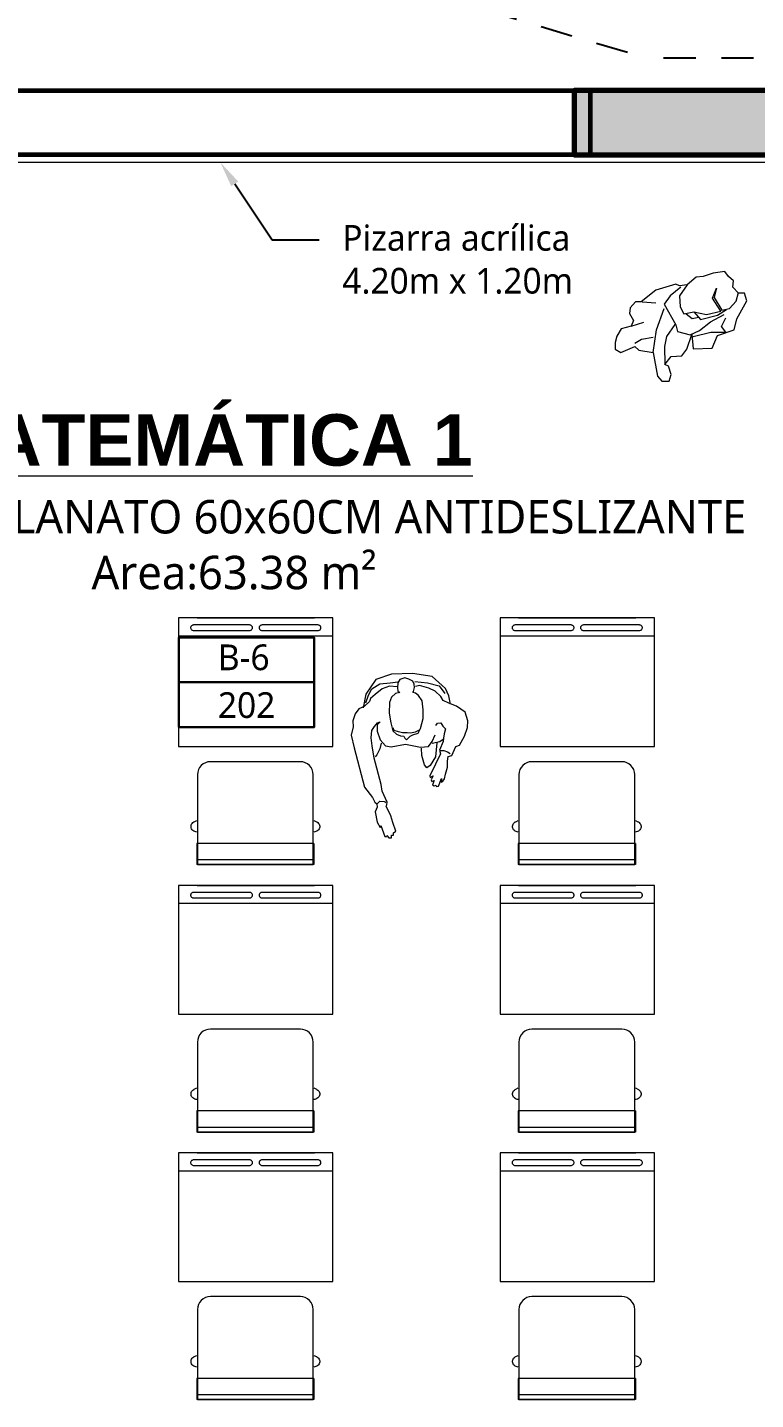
# Model space of a CAD drawing. Header units: metres. Extents: x 28 to 148, y 23 to 113.
# Drawn here: x 41.11 to 43.94, y 47.59 to 52.92 of the extents above; entities that cross this region are included whole.
import ezdxf
from ezdxf import colors
from ezdxf.entities.mleader import LeaderData, LeaderLine
from ezdxf.math import Vec2, Vec3

# ---------------------------------------------------------------- set-up
doc = ezdxf.new("R2010")
doc.units = ezdxf.units.M
doc.linetypes.add('HIDDEN2', pattern=[0.1875, 0.125, -0.0625])
for name, color, linetype, lineweight in [('COLUMNAS 50', 32, 'Continuous', 70), ('Equipamiento SR', 23, 'Continuous', 0), ('GRAFO 0 BLANCO', 7, 'Continuous', 0), ('letras sr', 7, 'Continuous', 5), ('MOBILIARIO_Pen_No__1', 7, 'Continuous', 13), ('Muros el', 144, 'Continuous', 60), ('PERSONAS', 8, 'Continuous', 0), ('Structural - Bearing_Pen_No__20', 1, 'Continuous', 0), ('Vanos', 140, 'Continuous', 5)]:
    doc.layers.add(name, color=color, linetype=linetype, lineweight=lineweight)
doc.layers.add('Mobiliario', color=7, linetype='Continuous', lineweight=0, true_color=0x7f7f7f)
doc.styles.add('Generales', font='trebuc.ttf', dxfattribs={"height": 0.1})
doc.styles.add('Santa Rosa 1 50', font='trebuc.ttf')

# ---------------------------------------------------------------- blocks, each defined once
blk = doc.blocks.new('Picture 18')
at = {"layer": 'Equipamiento SR', "linetype": 'Continuous'}
for p, q in [((0.075, 0), (0, 0)), ((0, 0), (0, -0.05)), ((4.125, 0), (0.075, 0)), ((0.075, 0), (0.075, -0.03)), ((0.075, -0.05), (0.075, 0)), ((4.125, -0.03), (4.125, 0)), ((4.2, 0), (4.125, 0)), ((4.125, 0), (4.125, -0.05)), ((4.2, -0.05), (4.2, 0)), ((0, -0.05), (0.075, -0.05)), ((0.075, -0.03), (4.125, -0.03)), ((4.125, -0.05), (4.2, -0.05))]:
    blk.add_line(p, q, dxfattribs=at)
blk = doc.blocks.new('School Desk 2')
at = {"layer": 'Equipamiento SR', "linetype": 'Continuous'}
for p, q in [((0.1995, 0.3017), (0.6995, 0.3017)), ((0.1995, -0.2983), (0.1995, 0.3017)), ((0.629, 0.3017), (0.629, -0.2983)), ((0.6995, 0.3017), (0.6995, -0.2983)), ((-0.241, 0.228), (-0.2591, 0.228)), ((-0.2591, 0.228), (-0.2591, -0.228)), ((-0.1767, 0.228), (-0.241, 0.228)), ((-0.241, 0.228), (-0.241, -0.228)), ((-0.1767, 0.228), (-0.1767, -0.228)), ((-0.1322, 0.2314), (-0.1327, 0.228)), ((-0.1309, 0.2356), (-0.1322, 0.2314)), ((-0.129, 0.2394), (-0.1309, 0.2356)), ((-0.1265, 0.2428), (-0.129, 0.2394)), ((-0.1236, 0.2457), (-0.1265, 0.2428)), ((-0.1203, 0.2479), (-0.1236, 0.2457)), ((-0.1168, 0.2494), (-0.1203, 0.2479)), ((-0.113, 0.2502), (-0.1168, 0.2494)), ((-0.1092, 0.2502), (-0.113, 0.2502)), ((-0.1055, 0.2494), (-0.1092, 0.2502)), ((-0.1019, 0.2479), (-0.1055, 0.2494)), ((-0.0987, 0.2457), (-0.1019, 0.2479)), ((-0.0957, 0.2428), (-0.0987, 0.2457)), ((-0.0933, 0.2394), (-0.0957, 0.2428)), ((-0.0924, 0.2375), (-0.0933, 0.2394)), ((-0.0876, 0.228), (-0.0924, 0.2375)), ((0.6507, 0.2435), (0.651, 0.2457)), ((0.6507, 0.2424), (0.6507, 0.2435)), ((0.6507, 0.027), (0.6507, 0.2424)), ((0.651, 0.2457), (0.6517, 0.2477)), ((0.6517, 0.2477), (0.6526, 0.2497)), ((0.6526, 0.2497), (0.6539, 0.2514)), ((0.6539, 0.2514), (0.6553, 0.2528)), ((0.6553, 0.2528), (0.657, 0.2539)), ((0.657, 0.2539), (0.6587, 0.2546)), ((0.6587, 0.2546), (0.6606, 0.255)), ((0.6606, 0.255), (0.6625, 0.255)), ((0.6625, 0.255), (0.6644, 0.2546)), ((0.6644, 0.2546), (0.6662, 0.2539)), ((0.6662, 0.2539), (0.6678, 0.2528)), ((0.6678, 0.2528), (0.6693, 0.2514)), ((0.6693, 0.2514), (0.6705, 0.2497)), ((0.6705, 0.2497), (0.6714, 0.2477)), ((0.6714, 0.2477), (0.6721, 0.2457)), ((0.6721, 0.2457), (0.6724, 0.2435)), ((0.6724, 0.2435), (0.6724, 0.2424)), ((0.6724, 0.2424), (0.6724, 0.027)), ((0.6995, -0.2263), (0.6995, 0.2297)), ((0.6507, 0.0259), (0.6507, 0.027)), ((0.651, 0.0238), (0.6507, 0.0259)), ((0.6517, 0.0217), (0.651, 0.0238)), ((0.6526, 0.0198), (0.6517, 0.0217)), ((0.6539, 0.0181), (0.6526, 0.0198)), ((0.6553, 0.0166), (0.6539, 0.0181)), ((0.657, 0.0155), (0.6553, 0.0166)), ((0.6587, 0.0148), (0.657, 0.0155)), ((0.6606, 0.0144), (0.6587, 0.0148)), ((0.6625, 0.0144), (0.6606, 0.0144)), ((0.6644, 0.0148), (0.6625, 0.0144)), ((0.6662, 0.0155), (0.6644, 0.0148)), ((0.6678, 0.0166), (0.6662, 0.0155)), ((0.6693, 0.0181), (0.6678, 0.0166)), ((0.6705, 0.0198), (0.6693, 0.0181)), ((0.6714, 0.0217), (0.6705, 0.0198)), ((0.6721, 0.0238), (0.6714, 0.0217)), ((0.6724, 0.0259), (0.6721, 0.0238)), ((0.6724, 0.027), (0.6724, 0.0259)), ((0.6507, -0.0225), (0.651, -0.0203)), ((0.6507, -0.0236), (0.6507, -0.0225)), ((0.6507, -0.2389), (0.6507, -0.0236)), ((0.651, -0.0203), (0.6517, -0.0182)), ((0.6517, -0.0182), (0.6526, -0.0163)), ((0.6526, -0.0163), (0.6539, -0.0146)), ((0.6539, -0.0146), (0.6553, -0.0132)), ((0.6553, -0.0132), (0.657, -0.0121)), ((0.657, -0.0121), (0.6587, -0.0113)), ((0.6587, -0.0113), (0.6606, -0.0109)), ((0.6606, -0.0109), (0.6625, -0.0109)), ((0.6625, -0.0109), (0.6644, -0.0113)), ((0.6644, -0.0113), (0.6662, -0.0121)), ((0.6662, -0.0121), (0.6678, -0.0132)), ((0.6678, -0.0132), (0.6693, -0.0146)), ((0.6693, -0.0146), (0.6705, -0.0163)), ((0.6705, -0.0163), (0.6714, -0.0182)), ((0.6714, -0.0182), (0.6721, -0.0203)), ((0.6721, -0.0203), (0.6724, -0.0225)), ((0.6724, -0.0225), (0.6724, -0.0236)), ((0.6724, -0.0236), (0.6724, -0.2389)), ((-0.241, -0.228), (-0.2591, -0.228)), ((-0.1767, -0.228), (-0.241, -0.228)), ((-0.1327, -0.228), (-0.1322, -0.2314)), ((-0.1322, -0.2314), (-0.1309, -0.2356)), ((-0.1309, -0.2356), (-0.129, -0.2394)), ((-0.129, -0.2394), (-0.1265, -0.2428)), ((-0.1265, -0.2428), (-0.1236, -0.2457)), ((-0.1236, -0.2457), (-0.1203, -0.2479)), ((-0.1203, -0.2479), (-0.1168, -0.2494)), ((-0.1168, -0.2494), (-0.113, -0.2502)), ((-0.113, -0.2502), (-0.1092, -0.2502)), ((-0.1092, -0.2502), (-0.1055, -0.2494)), ((-0.1055, -0.2494), (-0.1019, -0.2479)), ((-0.1019, -0.2479), (-0.0987, -0.2457)), ((-0.0987, -0.2457), (-0.0957, -0.2428)), ((-0.0957, -0.2428), (-0.0933, -0.2394)), ((-0.0933, -0.2394), (-0.0924, -0.2375)), ((-0.0924, -0.2375), (-0.0876, -0.228)), ((0.6507, -0.24), (0.6507, -0.2389)), ((0.651, -0.2422), (0.6507, -0.24)), ((0.6517, -0.2443), (0.651, -0.2422)), ((0.6526, -0.2462), (0.6517, -0.2443)), ((0.6539, -0.2479), (0.6526, -0.2462)), ((0.6553, -0.2493), (0.6539, -0.2479)), ((0.657, -0.2505), (0.6553, -0.2493)), ((0.6587, -0.2512), (0.657, -0.2505)), ((0.6606, -0.2516), (0.6587, -0.2512)), ((0.6625, -0.2516), (0.6606, -0.2516)), ((0.6644, -0.2512), (0.6625, -0.2516)), ((0.6662, -0.2505), (0.6644, -0.2512)), ((0.6678, -0.2493), (0.6662, -0.2505)), ((0.6693, -0.2479), (0.6678, -0.2493)), ((0.6705, -0.2462), (0.6693, -0.2479)), ((0.6714, -0.2443), (0.6705, -0.2462)), ((0.6721, -0.2422), (0.6714, -0.2443)), ((0.6724, -0.24), (0.6721, -0.2422)), ((0.6724, -0.2389), (0.6724, -0.24)), ((0.6995, -0.2983), (0.1995, -0.2983)), ((0.629, -0.2833), (0.6295, -0.2833))]:
    blk.add_line(p, q, dxfattribs=at)
blk.add_lwpolyline([(-0.2591, 0.225), (0.0909, 0.225, -0.414214), (0.1409, 0.175), (0.1409, -0.175, -0.414214), (0.0909, -0.225), (-0.2591, -0.225), (-0.2591, 0.225)], format="xyb", dxfattribs=at)
blk = doc.blocks.new('A$C0C99268F')
at = {"color": 0, "linetype": 'ByBlock'}
for points in [[(0.2019, 0.3292), (0.1927, 0.3357), (0.1914, 0.3487), (0.2045, 0.3565), (0.2149, 0.3669), (0.2344, 0.3617), (0.2513, 0.3591), (0.2644, 0.3578), (0.2982, 0.3435), (0.3113, 0.3474), (0.3516, 0.3279), (0.3972, 0.3058), (0.4037, 0.3071), (0.3972, 0.3188), (0.4128, 0.311), (0.4193, 0.3136), (0.4154, 0.3227), (0.4324, 0.3162), (0.4363, 0.3227), (0.4337, 0.3292), (0.4389, 0.3305), (0.4376, 0.3396), (0.4076, 0.3513), (0.4219, 0.35), (0.418, 0.3565), (0.4089, 0.363), (0.3907, 0.3669), (0.3633, 0.3747), (0.3399, 0.3747), (0.3217, 0.3773), (0.3178, 0.3917), (0.2839, 0.4073), (0.2787, 0.4203), (0.2435, 0.4398), (0.2097, 0.4515), (0.1836, 0.4528), (0.1498, 0.4424), (0.1263, 0.4099), (0.1146, 0.38), (0.1042, 0.3578), (0.0886, 0.3487), (0.0677, 0.3266), (0.056, 0.3019), (0.0469, 0.2654), (0.0508, 0.2498)], [(0.1185, 0.3865), (0.086, 0.38), (0.0573, 0.3669), (0.0117, 0.3149), (0, 0.2381), (0.0026, 0.1561), (0.0234, 0.095), (0.0794, 0.0573), (0.1328, 0.0468)], [(0.2995, 0.3474), (0.2995, 0.3604), (0.3047, 0.3747), (0.3099, 0.3852)], [(0.0313, 0.2472), (0.0365, 0.2967), (0.0482, 0.3422), (0.0768, 0.3643)], [(0.0521, 0.1783), (0.0495, 0.1483), (0.0586, 0.1197), (0.0807, 0.0924), (0.0964, 0.0742), (0.1081, 0.0703), (0.1276, 0.0507), (0.1367, 0.0299), (0.1563, 0.0156), (0.1836, 0.0065), (0.2071, 0.0078), (0.2396, 0), (0.2891, 0.0117), (0.4415, 0.052), (0.4819, 0.082), (0.5001, 0.0911), (0.5066, 0.0989), (0.5196, 0.1002), (0.5366, 0.0924), (0.5769, 0.1002), (0.5978, 0.1119), (0.5899, 0.1145), (0.6329, 0.1301), (0.6342, 0.1353), (0.629, 0.1379), (0.6381, 0.1457), (0.6381, 0.1561), (0.6277, 0.1561), (0.6277, 0.164), (0.6186, 0.164), (0.6121, 0.1731), (0.5782, 0.1613), (0.5522, 0.1535), (0.5157, 0.1353), (0.5105, 0.1379), (0.5001, 0.1392), (0.4571, 0.1197), (0.4311, 0.1158), (0.3282, 0.0885), (0.2813, 0.0807), (0.25, 0.0768), (0.2214, 0.0794), (0.2058, 0.0898), (0.1914, 0.1015), (0.1875, 0.1119), (0.1993, 0.1002), (0.224, 0.1002), (0.2579, 0.1119), (0.2813, 0.1327), (0.2852, 0.1548), (0.2748, 0.2108), (0.2865, 0.2693), (0.2839, 0.3006), (0.2644, 0.3149), (0.2383, 0.3266)], [(0.2709, 0.3149), (0.2644, 0.3448), (0.2553, 0.3578)], [(0.2696, 0.3331), (0.323, 0.3279), (0.3568, 0.3071), (0.3659, 0.2941), (0.3542, 0.285), (0.3178, 0.2746), (0.2904, 0.2733)], [(0.2201, 0.2641), (0.2279, 0.2485), (0.2318, 0.2316), (0.2305, 0.2173), (0.2305, 0.1991), (0.2266, 0.1835), (0.2214, 0.1666), (0.211, 0.1627)], [(0.1133, 0.0573), (0.0833, 0.0677), (0.0586, 0.0794), (0.0404, 0.1106), (0.0365, 0.1509), (0.0326, 0.1809)], [(0.2709, 0.1158), (0.293, 0.1106), (0.3152, 0.0989), (0.323, 0.0924)], [(0.5053, 0.1015), (0.4962, 0.1106), (0.4975, 0.1288), (0.5027, 0.1327)]]:
    blk.add_lwpolyline(points, dxfattribs=at)
blk.add_lwpolyline([(0.2579, 0.2147), (0.2513, 0.2212), (0.2435, 0.229), (0.2383, 0.2394), (0.2318, 0.2602), (0.2136, 0.2693), (0.1745, 0.2798), (0.1406, 0.2798), (0.1055, 0.2759), (0.0846, 0.2615), (0.0755, 0.2498), (0.0729, 0.2394), (0.069, 0.242), (0.0534, 0.2459), (0.0417, 0.2446), (0.03, 0.2394), (0.0221, 0.2238), (0.0169, 0.2082), (0.0234, 0.1887), (0.0365, 0.1809), (0.0547, 0.1796), (0.0677, 0.1809), (0.0729, 0.1887), (0.0768, 0.1718), (0.0912, 0.1561), (0.112, 0.1483), (0.1537, 0.147), (0.1914, 0.1535), (0.2227, 0.1613), (0.2357, 0.1757), (0.2422, 0.1913), (0.2435, 0.2043), (0.2513, 0.2082)], close=True, dxfattribs=at)
blk = doc.blocks.new('A$C7148350E')
at = {"rotation": 270}
blk.add_blockref('A$C0C99268F', (0, 0.6381), dxfattribs=at)
blk = doc.blocks.new('A$C3C3047C9')
at = {"true_color": 0x939598}
h = blk.add_hatch(color=252, dxfattribs=at)
h.dxf.hatch_style = 1
h.paths.add_polyline_path([(1.9, 0), (2.25, 0), (2.25, 0.7), (0, 0.7), (0, 0.45), (1.9, 0.45)])
h.paths.add_polyline_path([(2.0663, 0.575, -1), (2.0837, 0.575, -1)], flags=16)
at = {"layer": 'COLUMNAS 50', "linetype": 'Continuous'}
blk.add_lwpolyline([(2.25, 0.7), (0, 0.7), (0, 0.45), (1.9, 0.45), (1.9, 0), (2.25, 0)], close=True, dxfattribs=at)
at = {"layer": 'Structural - Bearing_Pen_No__20', "linetype": 'Continuous'}
for p, q in [((2.075, 0.62), (2.075, 0.8)), ((2.005, 0.575), (1.825, 0.575)), ((2.145, 0.575), (2.325, 0.575)), ((2.075, 0), (2.075, 0.53))]:
    blk.add_line(p, q, dxfattribs=at)
blk.add_circle((2.075, 0.575), 0.00871, dxfattribs=at)
blk.add_point((2.075, 0.575), dxfattribs=at)

msp = doc.modelspace()

# ---------------------------------------------------------------- linework, layer by layer
at = {"color": 251, "linetype": 'HIDDEN2', "lineweight": -3, "true_color": 0x636466}
msp.add_line((44.3861, 52.8029), (43.5244, 52.8029), dxfattribs=at)
msp.add_arc((46.2925, 63.449), 11, 194.56257, 255.42509, dxfattribs=at)
at = {"layer": 'GRAFO 0 BLANCO', "color": 1, "lineweight": 30}
msp.add_lwpolyline([(41.7003, 50.5519), (42.2274, 50.5519), (42.2274, 50.204), (41.7003, 50.204)], close=True, dxfattribs=at)
msp.add_lwpolyline([(42.2274, 50.3779), (41.7003, 50.3779)], dxfattribs=at)
at = {"layer": 'Mobiliario', "lineweight": 0}
for p, q in [((43.7123, 51.9525), (43.678, 51.9225)), ((43.7401, 51.9546), (43.7123, 51.9525)), ((43.7786, 51.9675), (43.7401, 51.9546)), ((43.8236, 51.9739), (43.7786, 51.9675)), ((43.8386, 51.9546), (43.8236, 51.9739)), ((43.8578, 51.9375), (43.8386, 51.9546)), ((43.8557, 51.914), (43.8578, 51.9375)), ((43.556, 51.9012), (43.4983, 51.8562)), ((43.6331, 51.9247), (43.556, 51.9012)), ((43.6524, 51.914), (43.6117, 51.8798)), ((43.6481, 51.9183), (43.6331, 51.9247)), ((43.678, 51.9225), (43.6481, 51.8798)), ((43.678, 51.9225), (43.6481, 51.9183)), ((43.7765, 51.8712), (43.7915, 51.9097)), ((43.7915, 51.9097), (43.7829, 51.8734)), ((43.8771, 51.8905), (43.8557, 51.914)), ((43.8685, 51.8584), (43.8771, 51.8926)), ((43.9006, 51.8905), (43.8771, 51.8905)), ((43.9092, 51.8605), (43.9006, 51.8905)), ((43.4554, 51.8327), (43.4533, 51.8113)), ((43.4768, 51.8562), (43.4554, 51.8327)), ((43.4983, 51.8562), (43.4768, 51.8562)), ((43.5025, 51.8562), (43.556, 51.852)), ((43.5582, 51.7472), (43.5881, 51.8306)), ((43.6117, 51.8798), (43.5881, 51.8477)), ((43.5881, 51.8477), (43.6331, 51.7664)), ((43.6481, 51.8798), (43.6502, 51.837)), ((43.6502, 51.837), (43.6652, 51.8092)), ((43.8086, 51.8199), (43.7765, 51.8712)), ((43.7829, 51.8734), (43.8129, 51.8242)), ((43.8129, 51.8242), (43.8429, 51.8306)), ((43.8429, 51.8306), (43.8685, 51.8584)), ((43.8707, 51.7899), (43.9092, 51.8605)), ((43.4533, 51.8113), (43.4683, 51.7835)), ((43.4683, 51.7835), (43.4597, 51.7621)), ((43.4597, 51.7621), (43.509, 51.7771)), ((43.6652, 51.8092), (43.7037, 51.8177)), ((43.6738, 51.8092), (43.6973, 51.7921)), ((43.6973, 51.7921), (43.723, 51.7964)), ((43.7037, 51.8177), (43.7294, 51.7878)), ((43.7037, 51.8177), (43.753, 51.807)), ((43.7251, 51.745), (43.7679, 51.7792)), ((43.7294, 51.7878), (43.7958, 51.8049)), ((43.753, 51.807), (43.8086, 51.8199)), ((43.7679, 51.7792), (43.8215, 51.807)), ((43.7958, 51.8049), (43.83, 51.8263)), ((43.8107, 51.76), (43.8279, 51.7942)), ((43.86, 51.7472), (43.8707, 51.7899)), ((43.4041, 51.7236), (43.3977, 51.698)), ((43.4212, 51.7514), (43.4041, 51.7236)), ((43.4597, 51.7621), (43.4212, 51.7514)), ((43.5453, 51.6595), (43.5582, 51.7472)), ((43.5989, 51.7215), (43.631, 51.7685)), ((43.6331, 51.7664), (43.6395, 51.7407)), ((43.6395, 51.7407), (43.6887, 51.7279)), ((43.6759, 51.6723), (43.6952, 51.73)), ((43.6887, 51.7279), (43.7251, 51.745)), ((43.6952, 51.73), (43.7016, 51.6744)), ((43.7016, 51.7215), (43.7701, 51.7386)), ((43.7701, 51.7386), (43.8279, 51.7386)), ((43.7744, 51.6766), (43.7958, 51.7258)), ((43.7958, 51.7258), (43.86, 51.7472)), ((43.8279, 51.7386), (43.8107, 51.76)), ((43.3977, 51.698), (43.3977, 51.6723)), ((43.3977, 51.6723), (43.4191, 51.6595)), ((43.4191, 51.6595), (43.4747, 51.683)), ((43.4747, 51.6958), (43.5004, 51.7108)), ((43.4747, 51.683), (43.4897, 51.668)), ((43.5004, 51.7108), (43.5453, 51.7194)), ((43.5903, 51.683), (43.5989, 51.7215)), ((43.5924, 51.6145), (43.5903, 51.683)), ((43.6566, 51.6466), (43.6759, 51.6723)), ((43.7016, 51.6744), (43.7744, 51.6766)), ((43.4897, 51.668), (43.5453, 51.6595)), ((43.5453, 51.6595), (43.5625, 51.5675)), ((43.5903, 51.6124), (43.616, 51.6445)), ((43.616, 51.6445), (43.6566, 51.6466)), ((43.5625, 51.5675), (43.5796, 51.5482)), ((43.6053, 51.606), (43.5903, 51.6124)), ((43.616, 51.5739), (43.6053, 51.606)), ((43.6074, 51.5482), (43.616, 51.5739)), ((43.5796, 51.5482), (43.6074, 51.5482))]:
    msp.add_line(p, q, dxfattribs=at)
at = {"layer": 'Muros el', "ltscale": 0.05}
msp.add_lwpolyline([(40.0002, 52.6779), (43.3003, 52.6779), (43.3003, 52.4279), (40.0002, 52.4279)], close=True, dxfattribs=at)

# ---------------------------------------------------------------- block references
at = {"layer": 'Equipamiento SR', "linetype": 'Continuous', "xscale": -1, "rotation": 270.0000002109135}
for p in [(41.9985, 49.9284), (43.2485, 49.9284), (41.9985, 48.889), (43.2485, 48.889), (41.9985, 47.8496), (43.2485, 47.8496)]:
    msp.add_blockref('School Desk 2', p, dxfattribs=at)
at = {"layer": 'MOBILIARIO_Pen_No__1', "linetype": 'Continuous', "xscale": -1}
msp.add_blockref('Picture 18', (44.1002, 52.4279), dxfattribs=at)
at = {"layer": 'PERSONAS'}
msp.add_blockref('A$C7148350E', (42.3714, 49.7736), dxfattribs=at)
at = {"layer": 'Vanos'}
msp.add_blockref('A$C3C3047C9', (43.2377, 51.9779), dxfattribs=at)

# ---------------------------------------------------------------- texts
at = {"layer": 'letras sr', "attachment_point": 1, "style": 'Santa Rosa 1 50'}
for s, width, insert, char_height in [('\\pi1.20349;{\\fSwis721 Ex BT|b1|i0|c0|p34;\\H1.25913x;\\LMATEMÁTICA 1\\P\\pi0.55462;\\fTrebuchet MS|b0|i0|c0|p34;\\H0.65x;\\lPISO PORCELANATO 60x60CM ANTIDESLIZANTE\\P\\pi1.83203;Area:63.38 m²}', 4.805091, (39.5294, 51.4196), 0.15884), ('B-6', 0.552798, (41.8528, 50.5249), 0.1), ('202', 0.552798, (41.8528, 50.3393), 0.1)]:
    msp.add_mtext_dynamic_manual_height_columns(s, width=width, gutter_width=1, heights=[0], dxfattribs=dict(at, insert=insert, char_height=char_height))

# ---------------------------------------------------------------- leaders
at = {"layer": 'letras sr'}
ml = msp.add_multileader_mtext('Standard', dxfattribs=at)
ml.set_content('{\\H0.86957x;Pizarra acrílica\\P4.20m x 1.20m} ', color=256, style='Generales')
ml.set_leader_properties()
ml.build(insert=Vec2(0, 0))
ml.multileader.update_dxf_attribs({"text_right_attachment_type": 6, "dogleg_length": 0.36, "arrow_head_size": 0.1})
ctx = ml.context
ctx.base_point, ctx.char_height, ctx.arrow_head_size, ctx.landing_gap_size, ctx.plane_origin = Vec3(42.2466, 52.0969), 0.115, 0.1, 0.09, Vec3(41.5869, 52.7753)
ctx.right_attachment = 6
notes = []
notes.append((ctx, [(0, (1, 1, 0), (42.064, 52.0969), (1, 0), 0.1826, [(0, [(41.8626, 52.3979)], 0, [])])]))
ctx.mtext.insert, ctx.mtext.flow_direction = Vec3(42.3366, 52.1551), 5
for ctx, leaders in notes:
    for number, flags, end, landing, length, lines in leaders:
        leader = LeaderData()
        leader.index, (leader.has_last_leader_line, leader.has_dogleg_vector, leader.attachment_direction) = number, flags
        leader.last_leader_point, leader.dogleg_vector, leader.dogleg_length = Vec3(end), Vec3(landing), length
        for number, points, colour, breaks in lines:
            line = LeaderLine()
            line.index, line.vertices, line.color, line.breaks = number, Vec3.list(points), colors.encode_raw_color(colour), breaks
            leader.lines.append(line)
        ctx.leaders.append(leader)

doc.saveas('drawing.dxf')
